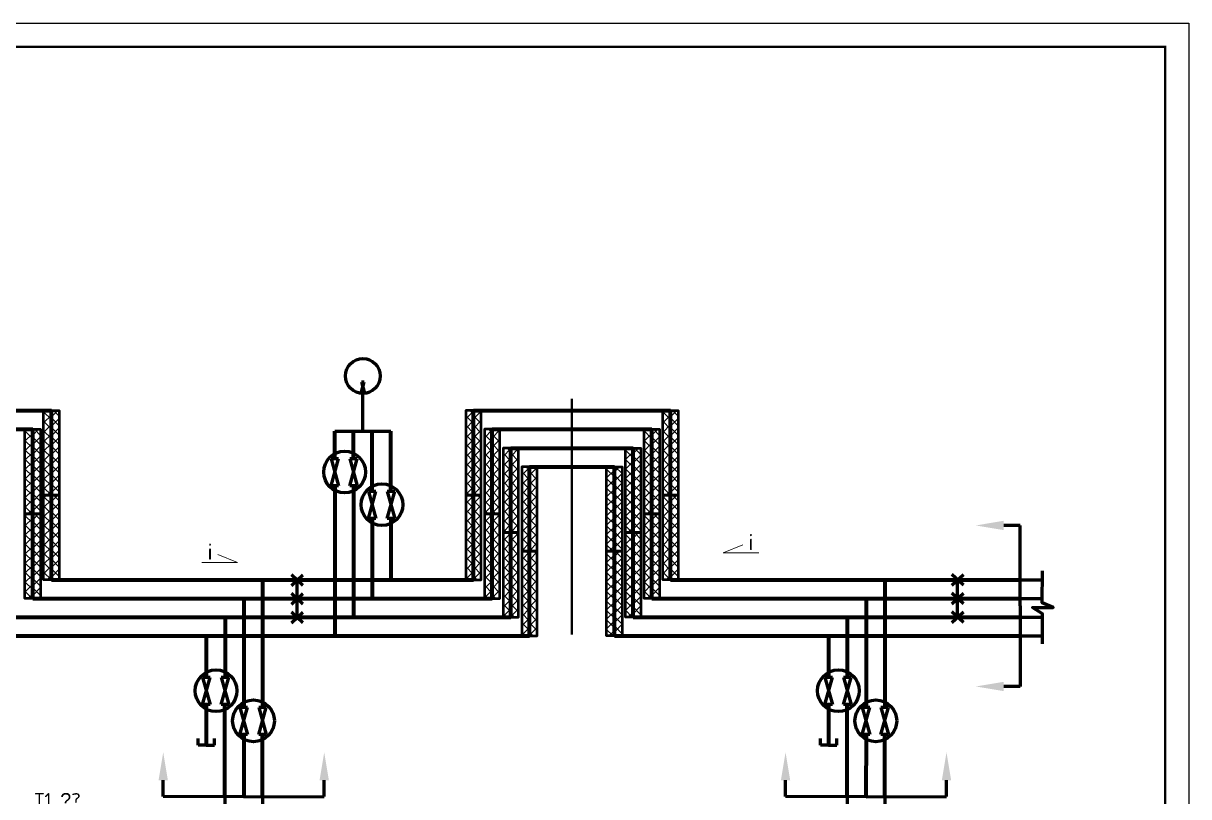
# Model space of a CAD drawing. Header units: millimetres. Extents: x 1114 to 8235, y 637 to 5441.
# Drawn here: x 2316.2 to 2565.4, y 2056.4 to 2221.7 of the extents above; entities that cross this region are included whole.
import ezdxf
from ezdxf.enums import TextEntityAlignment as Align

# ---------------------------------------------------------------- set-up
doc = ezdxf.new("R2010")
doc.units = ezdxf.units.MM
for name, color, linetype, lineweight in [('3 Оъекты сущ.', 7, 'Continuous', 30), ('7 тонкие', 7, 'Continuous', 20), ('Объекты проект.', 1, 'Continuous', 80), ('Размерный', 4, 'Continuous', 30), ('Размеры на чертеже', 250, 'Continuous', 25)]:
    doc.layers.add(name, color=color, linetype=linetype, lineweight=lineweight)
doc.styles.add('-ISOCPEUR-', font='isocpeur.ttf')
doc.styles.get("Standard").update_dxf_attribs({"font": 'arial.ttf'})

# ---------------------------------------------------------------- blocks, each defined once
blk = doc.blocks.new('*U292')
blk.add_lwpolyline([(0, 0), (420, 0), (420, -297), (0, -297)], close=True)
at = {"const_width": 0.5}
blk.add_lwpolyline([(20, -5), (415, -5), (415, -292), (20, -292)], close=True, dxfattribs=at)
blk.add_attdef('РАЗРАБОТАЛ', text='', height=2.5).set_placement((250.5, -264.22), align=Align.MIDDLE_LEFT)
at = {"flags": 8}
for tag, height, p in [('ДАТА', 2.5, (290.07, -264.4)), ('ЛИСТ', 3, (386.39, -271.92)), ('ЛИСТОВ', 3, (403.89, -271.92))]:
    blk.add_attdef(tag, text='', height=height, dxfattribs=at).set_placement(p, align=Align.MIDDLE_CENTER)
blk.add_attdef('ПРОВЕРИЛ', (250.75, -270.73), '', height=2.5)
for tag, p in [('ТЕПЛОВЫЕ_СЕТИ_001', (315.41, -270.98)), ('ИМЯ_ЧЕРТЕЖА_001', (317.51, -285.58))]:
    blk.add_attdef(tag, p, '', height=3, dxfattribs=at)
at = {"style": '-ISOCPEUR-', "flags": 8}
blk.add_attdef('ФОРМАТ', text='', height=3, dxfattribs=at).set_placement((380.97, -294.75), align=Align.MIDDLE_CENTER)

msp = doc.modelspace()

# ---------------------------------------------------------------- hatches: boundary and pattern name
h = msp.add_hatch()
h.set_pattern_fill('ANSI37', color=256, scale=0.45)
h.set_pattern_definition([(45, (-27.182, 85.5574), (-1.0102788, 1.0102788), []), (135, (-27.182, 85.5574), (-1.0102788, -1.0102788), [])])
h.paths.add_polyline_path([(2320.533, 2138.893), (2322.194, 2138.893), (2322.194, 2120.812), (2320.533, 2120.812)])
h = msp.add_hatch()
h.set_pattern_fill('ANSI37', color=256, scale=0.45)
h.set_pattern_definition([(45, (-28.8429, 85.5574), (-1.0102788, 1.0102788), []), (135, (-28.8429, 85.5574), (-1.0102788, -1.0102788), [])])
h.paths.add_polyline_path([(2322.194, 2138.893), (2323.855, 2138.893), (2323.855, 2120.812), (2322.194, 2120.812)])
h = msp.add_hatch()
h.set_pattern_fill('ANSI37', color=256, scale=0.45)
h.set_pattern_definition([(45, (102.615, 85.5574), (-1.0102788, 1.0102788), []), (135, (102.615, 85.5574), (-1.0102788, -1.0102788), [])])
h.paths.add_polyline_path([(2412.428, 2138.893), (2410.767, 2138.893), (2410.767, 2120.812), (2412.428, 2120.812)])
h = msp.add_hatch()
h.set_pattern_fill('ANSI37', color=256, scale=0.45)
h.set_pattern_definition([(45, (104.2759, 85.5574), (-1.0102788, 1.0102788), []), (135, (104.2759, 85.5574), (-1.0102788, -1.0102788), [])])
h.paths.add_polyline_path([(2414.089, 2138.893), (2412.428, 2138.893), (2412.428, 2120.812), (2414.089, 2120.812)])
h = msp.add_hatch()
h.set_pattern_fill('ANSI37', color=256, scale=0.45)
h.set_pattern_definition([(45, (105.192, 85.5574), (-1.0102788, 1.0102788), []), (135, (105.192, 85.5574), (-1.0102788, -1.0102788), [])])
h.paths.add_polyline_path([(2452.907, 2138.893), (2454.568, 2138.893), (2454.568, 2120.812), (2452.907, 2120.812)])
h = msp.add_hatch()
h.set_pattern_fill('ANSI37', color=256, scale=0.45)
h.set_pattern_definition([(45, (103.5311, 85.5574), (-1.0102788, 1.0102788), []), (135, (103.5311, 85.5574), (-1.0102788, -1.0102788), [])])
h.paths.add_polyline_path([(2454.568, 2138.893), (2456.229, 2138.893), (2456.229, 2120.812), (2454.568, 2120.812)])
h = msp.add_hatch()
h.set_pattern_fill('ANSI37', color=256, scale=0.45)
h.set_pattern_definition([(45, (-23.182, 81.5574), (-1.0102788, 1.0102788), []), (135, (-23.182, 81.5574), (-1.0102788, -1.0102788), [])])
h.paths.add_polyline_path([(2316.533, 2134.893), (2318.194, 2134.893), (2318.194, 2116.812), (2316.533, 2116.812)])
h = msp.add_hatch()
h.set_pattern_fill('ANSI37', color=256, scale=0.45)
h.set_pattern_definition([(45, (-24.8429, 81.5574), (-1.0102788, 1.0102788), []), (135, (-24.8429, 81.5574), (-1.0102788, -1.0102788), [])])
h.paths.add_polyline_path([(2318.194, 2134.893), (2319.855, 2134.893), (2319.855, 2116.812), (2318.194, 2116.812)])
h = msp.add_hatch()
h.set_pattern_fill('ANSI37', color=256, scale=0.45)
h.set_pattern_definition([(45, (106.615, 81.5574), (-1.0102788, 1.0102788), []), (135, (106.615, 81.5574), (-1.0102788, -1.0102788), [])])
h.paths.add_polyline_path([(2416.428, 2134.893), (2414.767, 2134.893), (2414.767, 2116.812), (2416.428, 2116.812)])
h = msp.add_hatch()
h.set_pattern_fill('ANSI37', color=256, scale=0.45)
h.set_pattern_definition([(45, (108.2759, 81.5574), (-1.0102788, 1.0102788), []), (135, (108.2759, 81.5574), (-1.0102788, -1.0102788), [])])
h.paths.add_polyline_path([(2418.089, 2134.893), (2416.428, 2134.893), (2416.428, 2116.812), (2418.089, 2116.812)])
h = msp.add_hatch()
h.set_pattern_fill('ANSI37', color=256, scale=0.45)
h.set_pattern_definition([(45, (109.192, 81.5574), (-1.0102788, 1.0102788), []), (135, (109.192, 81.5574), (-1.0102788, -1.0102788), [])])
h.paths.add_polyline_path([(2448.907, 2134.893), (2450.568, 2134.893), (2450.568, 2116.812), (2448.907, 2116.812)])
h = msp.add_hatch()
h.set_pattern_fill('ANSI37', color=256, scale=0.45)
h.set_pattern_definition([(45, (107.5311, 81.5574), (-1.0102788, 1.0102788), []), (135, (107.5311, 81.5574), (-1.0102788, -1.0102788), [])])
h.paths.add_polyline_path([(2450.568, 2134.893), (2452.229, 2134.893), (2452.229, 2116.812), (2450.568, 2116.812)])
h = msp.add_hatch()
h.set_pattern_fill('ANSI37', color=256, scale=0.45)
h.set_pattern_definition([(45, (110.615, 77.5574), (-1.0102788, 1.0102788), []), (135, (110.615, 77.5574), (-1.0102788, -1.0102788), [])])
h.paths.add_polyline_path([(2420.428, 2130.893), (2418.767, 2130.893), (2418.767, 2112.812), (2420.428, 2112.812)])
h = msp.add_hatch()
h.set_pattern_fill('ANSI37', color=256, scale=0.45)
h.set_pattern_definition([(45, (112.2759, 77.5574), (-1.0102788, 1.0102788), []), (135, (112.2759, 77.5574), (-1.0102788, -1.0102788), [])])
h.paths.add_polyline_path([(2422.089, 2130.893), (2420.428, 2130.893), (2420.428, 2112.812), (2422.089, 2112.812)])
h = msp.add_hatch()
h.set_pattern_fill('ANSI37', color=256, scale=0.45)
h.set_pattern_definition([(45, (113.192, 77.5574), (-1.0102788, 1.0102788), []), (135, (113.192, 77.5574), (-1.0102788, -1.0102788), [])])
h.paths.add_polyline_path([(2444.907, 2130.893), (2446.568, 2130.893), (2446.568, 2112.812), (2444.907, 2112.812)])
h = msp.add_hatch()
h.set_pattern_fill('ANSI37', color=256, scale=0.45)
h.set_pattern_definition([(45, (111.5311, 77.5574), (-1.0102788, 1.0102788), []), (135, (111.5311, 77.5574), (-1.0102788, -1.0102788), [])])
h.paths.add_polyline_path([(2446.568, 2130.893), (2448.229, 2130.893), (2448.229, 2112.812), (2446.568, 2112.812)])
h = msp.add_hatch()
h.set_pattern_fill('ANSI37', color=256, scale=0.45)
h.set_pattern_definition([(45, (114.615, 73.5574), (-1.0102788, 1.0102788), []), (135, (114.615, 73.5574), (-1.0102788, -1.0102788), [])])
h.paths.add_polyline_path([(2424.428, 2126.893), (2422.767, 2126.893), (2422.767, 2108.812), (2424.428, 2108.812)])
h = msp.add_hatch()
h.set_pattern_fill('ANSI37', color=256, scale=0.45)
h.set_pattern_definition([(45, (116.2759, 73.5574), (-1.0102788, 1.0102788), []), (135, (116.2759, 73.5574), (-1.0102788, -1.0102788), [])])
h.paths.add_polyline_path([(2426.089, 2126.893), (2424.428, 2126.893), (2424.428, 2108.812), (2426.089, 2108.812)])
h = msp.add_hatch()
h.set_pattern_fill('ANSI37', color=256, scale=0.45)
h.set_pattern_definition([(45, (117.192, 73.5574), (-1.0102788, 1.0102788), []), (135, (117.192, 73.5574), (-1.0102788, -1.0102788), [])])
h.paths.add_polyline_path([(2440.907, 2126.893), (2442.568, 2126.893), (2442.568, 2108.812), (2440.907, 2108.812)])
h = msp.add_hatch()
h.set_pattern_fill('ANSI37', color=256, scale=0.45)
h.set_pattern_definition([(45, (115.5311, 73.5574), (-1.0102788, 1.0102788), []), (135, (115.5311, 73.5574), (-1.0102788, -1.0102788), [])])
h.paths.add_polyline_path([(2442.568, 2126.893), (2444.229, 2126.893), (2444.229, 2108.812), (2442.568, 2108.812)])
h = msp.add_hatch()
h.set_pattern_fill('ANSI37', color=256, scale=0.45)
h.set_pattern_definition([(45, (-27.182, 67.4768), (-1.0102788, 1.0102788), []), (135, (-27.182, 67.4768), (-1.0102788, -1.0102788), [])])
h.paths.add_polyline_path([(2320.533, 2120.812), (2322.194, 2120.812), (2322.194, 2102.732), (2320.533, 2102.732)])
h = msp.add_hatch()
h.set_pattern_fill('ANSI37', color=256, scale=0.45)
h.set_pattern_definition([(45, (-28.8429, 67.4768), (-1.0102788, 1.0102788), []), (135, (-28.8429, 67.4768), (-1.0102788, -1.0102788), [])])
h.paths.add_polyline_path([(2322.194, 2120.812), (2323.855, 2120.812), (2323.855, 2102.732), (2322.194, 2102.732)])
h = msp.add_hatch()
h.set_pattern_fill('ANSI37', color=256, scale=0.45)
h.set_pattern_definition([(45, (102.615, 67.4768), (-1.0102788, 1.0102788), []), (135, (102.615, 67.4768), (-1.0102788, -1.0102788), [])])
h.paths.add_polyline_path([(2412.428, 2120.812), (2410.767, 2120.812), (2410.767, 2102.732), (2412.428, 2102.732)])
h = msp.add_hatch()
h.set_pattern_fill('ANSI37', color=256, scale=0.45)
h.set_pattern_definition([(45, (104.2759, 67.4768), (-1.0102788, 1.0102788), []), (135, (104.2759, 67.4768), (-1.0102788, -1.0102788), [])])
h.paths.add_polyline_path([(2414.089, 2120.812), (2412.428, 2120.812), (2412.428, 2102.732), (2414.089, 2102.732)])
h = msp.add_hatch()
h.set_pattern_fill('ANSI37', color=256, scale=0.45)
h.set_pattern_definition([(45, (105.192, 67.4768), (-1.0102788, 1.0102788), []), (135, (105.192, 67.4768), (-1.0102788, -1.0102788), [])])
h.paths.add_polyline_path([(2452.907, 2120.812), (2454.568, 2120.812), (2454.568, 2102.732), (2452.907, 2102.732)])
h = msp.add_hatch()
h.set_pattern_fill('ANSI37', color=256, scale=0.45)
h.set_pattern_definition([(45, (103.5311, 67.4768), (-1.0102788, 1.0102788), []), (135, (103.5311, 67.4768), (-1.0102788, -1.0102788), [])])
h.paths.add_polyline_path([(2454.568, 2120.812), (2456.229, 2120.812), (2456.229, 2102.732), (2454.568, 2102.732)])
h = msp.add_hatch()
h.set_pattern_fill('ANSI37', color=256, scale=0.45)
h.set_pattern_definition([(45, (-23.182, 63.4768), (-1.0102788, 1.0102788), []), (135, (-23.182, 63.4768), (-1.0102788, -1.0102788), [])])
h.paths.add_polyline_path([(2316.533, 2116.812), (2318.194, 2116.812), (2318.194, 2098.732), (2316.533, 2098.732)])
h = msp.add_hatch()
h.set_pattern_fill('ANSI37', color=256, scale=0.45)
h.set_pattern_definition([(45, (-24.8429, 63.4768), (-1.0102788, 1.0102788), []), (135, (-24.8429, 63.4768), (-1.0102788, -1.0102788), [])])
h.paths.add_polyline_path([(2318.194, 2116.812), (2319.855, 2116.812), (2319.855, 2098.732), (2318.194, 2098.732)])
h = msp.add_hatch()
h.set_pattern_fill('ANSI37', color=256, scale=0.45)
h.set_pattern_definition([(45, (106.615, 63.4768), (-1.0102788, 1.0102788), []), (135, (106.615, 63.4768), (-1.0102788, -1.0102788), [])])
h.paths.add_polyline_path([(2416.428, 2116.812), (2414.767, 2116.812), (2414.767, 2098.732), (2416.428, 2098.732)])
h = msp.add_hatch()
h.set_pattern_fill('ANSI37', color=256, scale=0.45)
h.set_pattern_definition([(45, (108.2759, 63.4768), (-1.0102788, 1.0102788), []), (135, (108.2759, 63.4768), (-1.0102788, -1.0102788), [])])
h.paths.add_polyline_path([(2418.089, 2116.812), (2416.428, 2116.812), (2416.428, 2098.732), (2418.089, 2098.732)])
h = msp.add_hatch()
h.set_pattern_fill('ANSI37', color=256, scale=0.45)
h.set_pattern_definition([(45, (109.192, 63.4768), (-1.0102788, 1.0102788), []), (135, (109.192, 63.4768), (-1.0102788, -1.0102788), [])])
h.paths.add_polyline_path([(2448.907, 2116.812), (2450.568, 2116.812), (2450.568, 2098.732), (2448.907, 2098.732)])
h = msp.add_hatch()
h.set_pattern_fill('ANSI37', color=256, scale=0.45)
h.set_pattern_definition([(45, (107.5311, 63.4768), (-1.0102788, 1.0102788), []), (135, (107.5311, 63.4768), (-1.0102788, -1.0102788), [])])
h.paths.add_polyline_path([(2450.568, 2116.812), (2452.229, 2116.812), (2452.229, 2098.732), (2450.568, 2098.732)])
h = msp.add_hatch()
h.set_pattern_fill('ANSI37', color=256, scale=0.45)
h.set_pattern_definition([(45, (110.615, 59.4768), (-1.0102788, 1.0102788), []), (135, (110.615, 59.4768), (-1.0102788, -1.0102788), [])])
h.paths.add_polyline_path([(2420.428, 2112.812), (2418.767, 2112.812), (2418.767, 2094.732), (2420.428, 2094.732)])
h = msp.add_hatch()
h.set_pattern_fill('ANSI37', color=256, scale=0.45)
h.set_pattern_definition([(45, (112.2759, 59.4768), (-1.0102788, 1.0102788), []), (135, (112.2759, 59.4768), (-1.0102788, -1.0102788), [])])
h.paths.add_polyline_path([(2422.089, 2112.812), (2420.428, 2112.812), (2420.428, 2094.732), (2422.089, 2094.732)])
h = msp.add_hatch()
h.set_pattern_fill('ANSI37', color=256, scale=0.45)
h.set_pattern_definition([(45, (113.192, 59.4768), (-1.0102788, 1.0102788), []), (135, (113.192, 59.4768), (-1.0102788, -1.0102788), [])])
h.paths.add_polyline_path([(2444.907, 2112.812), (2446.568, 2112.812), (2446.568, 2094.732), (2444.907, 2094.732)])
h = msp.add_hatch()
h.set_pattern_fill('ANSI37', color=256, scale=0.45)
h.set_pattern_definition([(45, (111.5311, 59.4768), (-1.0102788, 1.0102788), []), (135, (111.5311, 59.4768), (-1.0102788, -1.0102788), [])])
h.paths.add_polyline_path([(2446.568, 2112.812), (2448.229, 2112.812), (2448.229, 2094.732), (2446.568, 2094.732)])
h = msp.add_hatch()
h.set_pattern_fill('ANSI37', color=256, scale=0.45)
h.set_pattern_definition([(45, (114.615, 55.4768), (-1.0102788, 1.0102788), []), (135, (114.615, 55.4768), (-1.0102788, -1.0102788), [])])
h.paths.add_polyline_path([(2424.428, 2108.812), (2422.767, 2108.812), (2422.767, 2090.732), (2424.428, 2090.732)])
h = msp.add_hatch()
h.set_pattern_fill('ANSI37', color=256, scale=0.45)
h.set_pattern_definition([(45, (116.2759, 55.4768), (-1.0102788, 1.0102788), []), (135, (116.2759, 55.4768), (-1.0102788, -1.0102788), [])])
h.paths.add_polyline_path([(2426.089, 2108.812), (2424.428, 2108.812), (2424.428, 2090.732), (2426.089, 2090.732)])
h = msp.add_hatch()
h.set_pattern_fill('ANSI37', color=256, scale=0.45)
h.set_pattern_definition([(45, (117.192, 55.4768), (-1.0102788, 1.0102788), []), (135, (117.192, 55.4768), (-1.0102788, -1.0102788), [])])
h.paths.add_polyline_path([(2440.907, 2108.812), (2442.568, 2108.812), (2442.568, 2090.732), (2440.907, 2090.732)])
h = msp.add_hatch()
h.set_pattern_fill('ANSI37', color=256, scale=0.45)
h.set_pattern_definition([(45, (115.5311, 55.4768), (-1.0102788, 1.0102788), []), (135, (115.5311, 55.4768), (-1.0102788, -1.0102788), [])])
h.paths.add_polyline_path([(2442.568, 2108.812), (2444.229, 2108.812), (2444.229, 2090.732), (2442.568, 2090.732)])

# ---------------------------------------------------------------- linework, layer by layer
at = {"lineweight": 60}
for p, q in [((2389.066, 2144.965), (2388.501, 2144.965)), ((2388.501, 2144.965), (2389.066, 2142.93)), ((2388.501, 2142.93), (2389.066, 2144.965)), ((2389.066, 2142.93), (2388.501, 2142.93)), ((2388.784, 2134.492), (2388.784, 2142.93)), ((2382.784, 2134.492), (2394.784, 2134.492)), ((2383.586, 2128.594), (2381.981, 2128.594)), ((2381.981, 2128.594), (2383.586, 2122.815)), ((2381.981, 2122.815), (2383.586, 2128.594)), ((2387.586, 2128.594), (2385.981, 2128.594)), ((2385.981, 2128.594), (2387.586, 2122.815)), ((2385.981, 2122.815), (2387.586, 2128.594)), ((2383.586, 2122.815), (2381.981, 2122.815)), ((2387.586, 2122.815), (2385.981, 2122.815)), ((2391.586, 2121.63), (2389.981, 2121.63)), ((2389.981, 2121.63), (2391.586, 2115.85)), ((2389.981, 2115.85), (2391.586, 2121.63)), ((2395.586, 2121.63), (2393.981, 2121.63)), ((2393.981, 2121.63), (2395.586, 2115.85)), ((2393.981, 2115.85), (2395.586, 2121.63)), ((2391.586, 2115.85), (2389.981, 2115.85)), ((2395.586, 2115.85), (2393.981, 2115.85)), ((2529.318, 2114.342), (2525.825, 2114.34)), ((2529.326, 2097.13), (2529.318, 2114.342)), ((2375.976, 2101.528), (2373.517, 2103.778)), ((2373.517, 2101.528), (2375.976, 2103.778)), ((2517.194, 2101.607), (2514.736, 2103.857)), ((2514.736, 2101.607), (2517.194, 2103.857)), ((2374.746, 2094.653), (2374.746, 2102.653)), ((2515.965, 2094.732), (2515.965, 2102.732)), ((2375.976, 2097.528), (2373.517, 2099.778)), ((2373.517, 2097.528), (2375.976, 2099.778)), ((2517.194, 2097.607), (2514.736, 2099.857)), ((2514.736, 2097.607), (2517.194, 2099.857)), ((2375.976, 2093.528), (2373.517, 2095.778)), ((2373.517, 2093.528), (2375.976, 2095.778)), ((2517.194, 2093.607), (2514.736, 2095.857)), ((2514.736, 2093.607), (2517.194, 2095.857)), ((2529.326, 2097.13), (2529.318, 2079.918)), ((2356.114, 2081.847), (2354.508, 2081.847)), ((2354.508, 2081.847), (2356.114, 2076.068)), ((2354.508, 2076.068), (2356.114, 2081.847)), ((2360.114, 2081.847), (2358.508, 2081.847)), ((2358.508, 2081.847), (2360.114, 2076.068)), ((2358.508, 2076.068), (2360.114, 2081.847)), ((2489.175, 2081.847), (2487.569, 2081.847)), ((2487.569, 2081.847), (2489.175, 2076.068)), ((2487.569, 2076.068), (2489.175, 2081.847)), ((2493.175, 2081.847), (2491.569, 2081.847)), ((2491.569, 2081.847), (2493.175, 2076.068)), ((2491.569, 2076.068), (2493.175, 2081.847)), ((2529.318, 2079.918), (2525.825, 2079.92)), ((2356.114, 2076.068), (2354.508, 2076.068)), ((2360.114, 2076.068), (2358.508, 2076.068)), ((2489.175, 2076.068), (2487.569, 2076.068)), ((2493.175, 2076.068), (2491.569, 2076.068)), ((2364.114, 2075.426), (2362.508, 2075.426)), ((2362.508, 2075.426), (2364.114, 2069.646)), ((2362.508, 2069.646), (2364.114, 2075.426)), ((2368.114, 2075.426), (2366.508, 2075.426)), ((2366.508, 2075.426), (2368.114, 2069.646)), ((2366.508, 2069.646), (2368.114, 2075.426)), ((2497.175, 2075.426), (2495.569, 2075.426)), ((2495.569, 2075.426), (2497.175, 2069.646)), ((2495.569, 2069.646), (2497.175, 2075.426)), ((2501.175, 2075.426), (2499.569, 2075.426)), ((2499.569, 2075.426), (2501.175, 2069.646)), ((2499.569, 2069.646), (2501.175, 2075.426)), ((2364.114, 2069.646), (2362.508, 2069.646)), ((2368.114, 2069.646), (2366.508, 2069.646)), ((2497.175, 2069.646), (2495.569, 2069.646)), ((2501.175, 2069.646), (2499.569, 2069.646)), ((2346.099, 2056.368), (2346.101, 2059.861)), ((2380.523, 2056.368), (2380.521, 2059.861)), ((2479.16, 2056.368), (2479.162, 2059.861)), ((2513.584, 2056.368), (2513.582, 2059.861)), ((2363.311, 2056.36), (2346.099, 2056.368)), ((2359.302, 2056.362), (2359.311, 2023.543)), ((2363.311, 2056.36), (2380.523, 2056.368)), ((2367.317, 2056.362), (2367.311, 2023.543)), ((2496.372, 2056.36), (2479.16, 2056.368)), ((2492.363, 2056.362), (2492.372, 2020.475)), ((2496.372, 2056.36), (2513.584, 2056.368)), ((2500.378, 2056.362), (2500.372, 2020.519))]:
    msp.add_line(p, q, dxfattribs=at)
at = {"color": 6, "lineweight": 60}
for p, q in [((2353.542, 2067.341), (2353.542, 2068.766)), ((2357.08, 2067.341), (2357.08, 2068.766)), ((2486.603, 2067.341), (2486.603, 2068.766)), ((2490.141, 2067.341), (2490.141, 2068.766)), ((2355.311, 2067.341), (2353.542, 2067.341)), ((2355.311, 2067.341), (2357.08, 2067.341)), ((2488.372, 2067.341), (2486.603, 2067.341)), ((2488.372, 2067.341), (2490.141, 2067.341))]:
    msp.add_line(p, q, dxfattribs=at)
at = {"lineweight": 50}
for points in [[(2320.533, 2138.893), (2322.194, 2138.893), (2322.194, 2120.812), (2320.533, 2120.812)], [(2322.194, 2138.893), (2323.855, 2138.893), (2323.855, 2120.812), (2322.194, 2120.812)], [(2412.428, 2138.893), (2410.767, 2138.893), (2410.767, 2120.812), (2412.428, 2120.812)], [(2414.089, 2138.893), (2412.428, 2138.893), (2412.428, 2120.812), (2414.089, 2120.812)], [(2452.907, 2138.893), (2454.568, 2138.893), (2454.568, 2120.812), (2452.907, 2120.812)], [(2454.568, 2138.893), (2456.229, 2138.893), (2456.229, 2120.812), (2454.568, 2120.812)], [(2316.533, 2134.893), (2318.194, 2134.893), (2318.194, 2116.812), (2316.533, 2116.812)], [(2318.194, 2134.893), (2319.855, 2134.893), (2319.855, 2116.812), (2318.194, 2116.812)], [(2416.428, 2134.893), (2414.767, 2134.893), (2414.767, 2116.812), (2416.428, 2116.812)], [(2418.089, 2134.893), (2416.428, 2134.893), (2416.428, 2116.812), (2418.089, 2116.812)], [(2448.907, 2134.893), (2450.568, 2134.893), (2450.568, 2116.812), (2448.907, 2116.812)], [(2450.568, 2134.893), (2452.229, 2134.893), (2452.229, 2116.812), (2450.568, 2116.812)], [(2420.428, 2130.893), (2418.767, 2130.893), (2418.767, 2112.812), (2420.428, 2112.812)], [(2422.089, 2130.893), (2420.428, 2130.893), (2420.428, 2112.812), (2422.089, 2112.812)], [(2444.907, 2130.893), (2446.568, 2130.893), (2446.568, 2112.812), (2444.907, 2112.812)], [(2446.568, 2130.893), (2448.229, 2130.893), (2448.229, 2112.812), (2446.568, 2112.812)], [(2424.428, 2126.893), (2422.767, 2126.893), (2422.767, 2108.812), (2424.428, 2108.812)], [(2426.089, 2126.893), (2424.428, 2126.893), (2424.428, 2108.812), (2426.089, 2108.812)], [(2440.907, 2126.893), (2442.568, 2126.893), (2442.568, 2108.812), (2440.907, 2108.812)], [(2442.568, 2126.893), (2444.229, 2126.893), (2444.229, 2108.812), (2442.568, 2108.812)], [(2320.533, 2120.812), (2322.194, 2120.812), (2322.194, 2102.732), (2320.533, 2102.732)], [(2322.194, 2120.812), (2323.855, 2120.812), (2323.855, 2102.732), (2322.194, 2102.732)], [(2412.428, 2120.812), (2410.767, 2120.812), (2410.767, 2102.732), (2412.428, 2102.732)], [(2414.089, 2120.812), (2412.428, 2120.812), (2412.428, 2102.732), (2414.089, 2102.732)], [(2452.907, 2120.812), (2454.568, 2120.812), (2454.568, 2102.732), (2452.907, 2102.732)], [(2454.568, 2120.812), (2456.229, 2120.812), (2456.229, 2102.732), (2454.568, 2102.732)], [(2316.533, 2116.812), (2318.194, 2116.812), (2318.194, 2098.732), (2316.533, 2098.732)], [(2318.194, 2116.812), (2319.855, 2116.812), (2319.855, 2098.732), (2318.194, 2098.732)], [(2416.428, 2116.812), (2414.767, 2116.812), (2414.767, 2098.732), (2416.428, 2098.732)], [(2418.089, 2116.812), (2416.428, 2116.812), (2416.428, 2098.732), (2418.089, 2098.732)], [(2448.907, 2116.812), (2450.568, 2116.812), (2450.568, 2098.732), (2448.907, 2098.732)], [(2450.568, 2116.812), (2452.229, 2116.812), (2452.229, 2098.732), (2450.568, 2098.732)], [(2420.428, 2112.812), (2418.767, 2112.812), (2418.767, 2094.732), (2420.428, 2094.732)], [(2422.089, 2112.812), (2420.428, 2112.812), (2420.428, 2094.732), (2422.089, 2094.732)], [(2444.907, 2112.812), (2446.568, 2112.812), (2446.568, 2094.732), (2444.907, 2094.732)], [(2446.568, 2112.812), (2448.229, 2112.812), (2448.229, 2094.732), (2446.568, 2094.732)], [(2424.428, 2108.812), (2422.767, 2108.812), (2422.767, 2090.732), (2424.428, 2090.732)], [(2426.089, 2108.812), (2424.428, 2108.812), (2424.428, 2090.732), (2426.089, 2090.732)], [(2440.907, 2108.812), (2442.568, 2108.812), (2442.568, 2090.732), (2440.907, 2090.732)], [(2442.568, 2108.812), (2444.229, 2108.812), (2444.229, 2090.732), (2442.568, 2090.732)]]:
    msp.add_lwpolyline(points, close=True, dxfattribs=at)
at = {"lineweight": 60}
for centre, radius in [((2388.784, 2146.284), 3.72), ((2384.873, 2125.744), 4.463), ((2392.873, 2118.779), 4.463), ((2357.4, 2078.997), 4.463), ((2490.461, 2078.997), 4.463), ((2365.4, 2072.575), 4.463), ((2498.461, 2072.575), 4.463)]:
    msp.add_circle(centre, radius, dxfattribs=at)
for points in [[(2525.825, 2113.343), (2519.845, 2114.337), (2525.824, 2115.337)], [(2379.524, 2059.861), (2380.518, 2065.842), (2381.518, 2059.862)], [(2512.585, 2059.861), (2513.579, 2065.842), (2514.579, 2059.862)]]:
    msp.add_solid(points, dxfattribs=at)
at = {"layer": '3 Оъекты сущ.', "lineweight": 40, "ltscale": 50}
msp.add_line((2433.498, 2141.412), (2433.498, 2091.03), dxfattribs=at)
at = {"layer": '7 тонкие', "lineweight": 60}
for p, q in [((2529.324, 2102.732), (2534.076, 2102.727)), ((2529.321, 2098.732), (2534.069, 2098.728)), ((2529.324, 2094.732), (2534.083, 2094.732)), ((2529.317, 2090.732), (2534.083, 2090.732))]:
    msp.add_line(p, q, dxfattribs=at)
at = {"layer": '7 тонкие', "color": 7}
for points in [[(2361.366, 2106.412), (2354.379, 2106.409), (2361.98, 2106.409), (2357.793, 2108.135)], [(2466.436, 2108.471), (2473.423, 2108.468), (2465.822, 2108.468), (2470.009, 2110.194)]]:
    msp.add_lwpolyline(points, dxfattribs=at)
at = {"layer": '7 тонкие', "lineweight": 60}
msp.add_lwpolyline([(2534.083, 2089.019), (2534.083, 2095.42), (2531.969, 2096.784), (2536.418, 2096.784), (2534.068, 2097.813), (2534.073, 2104.653)], dxfattribs=at)
at = {"layer": 'Объекты проект.', "color": 1}
for p, q in [((2280.97, 2138.893), (2322.194, 2138.893)), ((2322.194, 2102.732), (2322.194, 2138.893)), ((2412.428, 2138.893), (2454.568, 2138.893)), ((2412.428, 2102.732), (2412.428, 2138.893)), ((2454.568, 2102.732), (2454.568, 2138.893)), ((2394.784, 2121.63), (2394.784, 2134.492)), ((2394.784, 2115.85), (2394.784, 2102.732)), ((2322.194, 2102.732), (2412.428, 2102.732)), ((2367.311, 2102.732), (2367.311, 2075.426)), ((2454.568, 2102.732), (2529.324, 2102.732)), ((2500.372, 2102.732), (2500.372, 2075.426)), ((2367.317, 2056.362), (2367.317, 2069.646)), ((2500.378, 2056.362), (2500.378, 2069.646))]:
    msp.add_line(p, q, dxfattribs=at)
at = {"layer": 'Объекты проект.', "color": 5}
for p, q in [((2284.97, 2134.893), (2318.194, 2134.893)), ((2318.194, 2098.732), (2318.194, 2134.893)), ((2390.784, 2121.63), (2390.784, 2134.492)), ((2416.428, 2134.893), (2450.568, 2134.893)), ((2416.428, 2098.732), (2416.428, 2134.893)), ((2450.568, 2098.732), (2450.568, 2134.893)), ((2390.784, 2115.85), (2390.784, 2098.732)), ((2318.194, 2098.732), (2416.428, 2098.732)), ((2363.311, 2098.732), (2363.311, 2075.426)), ((2450.568, 2098.732), (2529.325, 2098.732)), ((2496.372, 2098.732), (2496.372, 2075.426)), ((2363.311, 2069.646), (2363.305, 2056.36)), ((2496.372, 2069.646), (2496.366, 2056.36))]:
    msp.add_line(p, q, dxfattribs=at)
at = {"layer": 'Объекты проект.', "color": 6}
for p, q in [((2382.784, 2128.594), (2382.784, 2134.492)), ((2424.428, 2126.893), (2442.568, 2126.893)), ((2424.428, 2090.732), (2424.428, 2126.893)), ((2442.568, 2090.732), (2442.568, 2126.893)), ((2382.784, 2122.815), (2382.784, 2090.732)), ((2310.194, 2090.732), (2424.428, 2090.732)), ((2355.311, 2090.732), (2355.311, 2081.847)), ((2442.568, 2090.732), (2529.323, 2090.732)), ((2488.372, 2090.732), (2488.372, 2081.847)), ((2355.311, 2076.068), (2355.311, 2067.341)), ((2488.372, 2076.068), (2488.372, 2067.341))]:
    msp.add_line(p, q, dxfattribs=at)
at = {"layer": 'Объекты проект.', "color": 4}
for p, q in [((2386.784, 2128.594), (2386.784, 2134.492)), ((2420.428, 2130.893), (2446.568, 2130.893)), ((2420.428, 2094.732), (2420.428, 2130.893)), ((2446.568, 2094.732), (2446.568, 2130.893)), ((2386.784, 2122.815), (2386.784, 2094.732)), ((2314.194, 2094.732), (2420.428, 2094.732)), ((2359.311, 2094.732), (2359.311, 2081.847)), ((2446.568, 2094.732), (2529.325, 2094.732)), ((2492.372, 2094.732), (2492.372, 2081.847)), ((2359.302, 2056.362), (2359.302, 2076.068)), ((2492.363, 2056.362), (2492.363, 2076.068))]:
    msp.add_line(p, q, dxfattribs=at)
at = {"layer": 'Размерный', "color": 7, "lineweight": 30}
for points in [[(2525.825, 2080.916), (2519.845, 2079.922), (2525.824, 2078.923)], [(2347.097, 2059.861), (2346.103, 2065.842), (2345.104, 2059.862)], [(2480.158, 2059.861), (2479.164, 2065.842), (2478.165, 2059.862)]]:
    msp.add_solid(points, dxfattribs=at)

# ---------------------------------------------------------------- block references
at = {"layer": 'Размеры на чертеже', "lineweight": 90}
msp.add_blockref('*U292', (2145.366, 2221.672), dxfattribs=at)

# ---------------------------------------------------------------- texts
at = {"insert": (2318.551, 2057.129), "char_height": 3, "attachment_point": 1, "style": '-ISOCPEUR-'}
msp.add_mtext_dynamic_manual_height_columns('Т1 {\\fArial|b0|i0|c0|p34;\x9d}?', width=23.76088, gutter_width=12.5, heights=[0], dxfattribs=at)
at = {"layer": 'Размерный', "color": 7, "style": '-ISOCPEUR-'}
for p in [(2471.209, 2109.033), (2355.543, 2106.974)]:
    msp.add_text('i', height=3.5, dxfattribs=at).set_placement(p)

doc.saveas('drawing.dxf')
